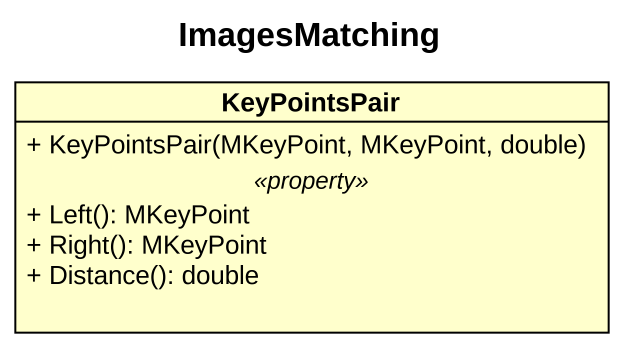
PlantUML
@startuml
title ImagesMatching
hide circle
hide empty members
skinparam classAttributeIconSize 0
class KeyPointsPair {
  + KeyPointsPair(MKeyPoint, MKeyPoint, double)
  .. <<property>> ..
  + Left(): MKeyPoint
  + Right(): MKeyPoint
  + Distance(): double
}
@enduml
